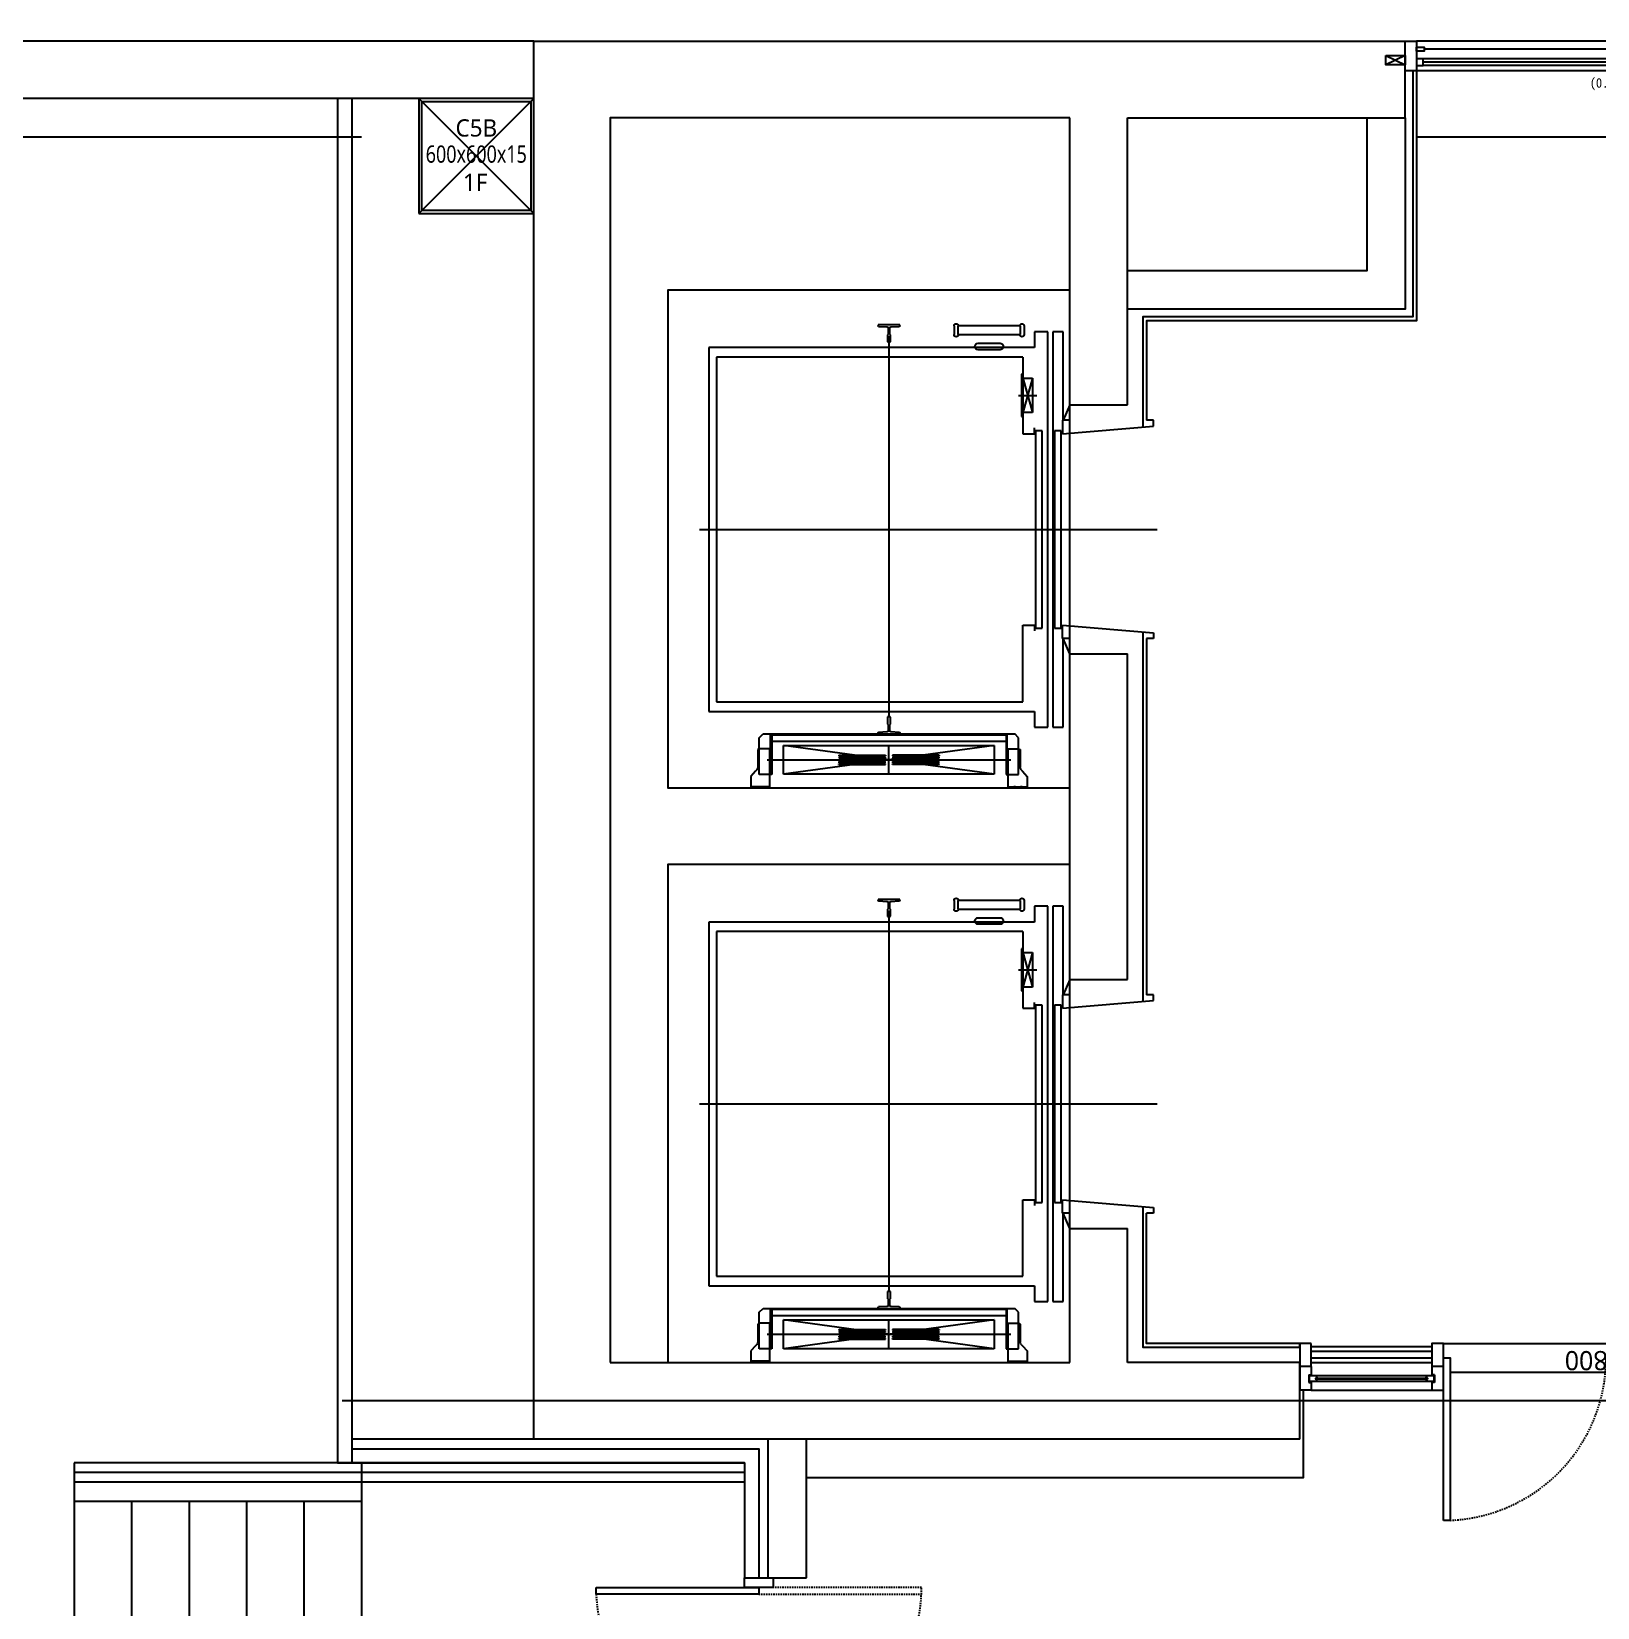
# Model space of a CAD drawing. Header units: millimetres. Extents: x -27104 to 125781, y -3376 to 46996.
# Drawn here: x 59895.8 to 60055.8, y 18901.5 to 19062.5 of the extents above; entities that cross this region are included whole.
import ezdxf
from ezdxf.enums import TextEntityAlignment as Align

# ---------------------------------------------------------------- set-up
doc = ezdxf.new("R2010")
doc.units = ezdxf.units.MM
doc.header["$LTSCALE"] = 100
doc.header["$MEASUREMENT"] = 0
doc.header["$PDSIZE"] = -10
doc.linetypes.add('-HID', pattern=[2.5, 1.5, -1])
doc.linetypes.add('HID', pattern=[2.5, 1.5, -1])
doc.layers.get('0').update_dxf_attribs({"linetype": 'CONTINUOUS'})
doc.layers.get('Defpoints').update_dxf_attribs({"color": 171, "linetype": 'CONTINUOUS'})
for name, color, linetype in [('CON', 2, 'CONTINUOUS'), ('DOOR', 4, 'CONTINUOUS'), ('DOOR ELE', 253, 'CONTINUOUS'), ('DOOR(OPEN ELE)', 5, 'CONTINUOUS'), ('ELE9', 9, 'CONTINUOUS'), ('ELEV', 253, 'CONTINUOUS'), ('STAIR', 4, 'CONTINUOUS'), ('STEEL', 5, 'CONTINUOUS'), ('WIN', 4, 'CONTINUOUS'), ('WIN-ETC', 1, 'CONTINUOUS'), ('WIN-G', 252, 'CONTINUOUS'), ('WIN2', 5, 'CONTINUOUS'), ('난간', 5, 'CONTINUOUS')]:
    doc.layers.add(name, color=color, linetype=linetype)
doc.styles.add('CGS', font='cgse', dxfattribs={"bigfont": 'cgs'})
doc.styles.add('TE', font='malgun_0.ttf')
doc.styles.add('나눔바른고딕', font='NanumBarunGothic.ttf')
doc.styles.add('돋움체', font='')
doc.styles.get('돋움체').set_extended_font_data('DotumChe')
doc.dimstyles.new('NDIM 1200', dxfattribs={"dimscale": 75, "dimtxt": 3, "dimasz": 1, "dimexe": 2, "dimexo": 2, "dimgap": 1, "dimtad": 1, "dimdec": 0, "dimdsep": 46, "dimtxsty": 'CGS', "dimblk": 'DOT0', "dimcen": 1, "dimdle": 8, "dimclrd": 256, "dimclre": 256, "dimclrt": 256, "dimadec": 0, "dimazin": 0, "dimtfac": 1, "dimtdec": 0, "dimtix": 1, "dimtmove": 2, "dimatfit": 3, "dimldrblk": 'DOT0', "dimfxl": 1, "dimtolj": 1, "dimtzin": 0, "dimlwd": -1, "dimlwe": -1, "dimarcsym": 0})

# ---------------------------------------------------------------- blocks, each defined once
blk = doc.blocks.new('A$C3a777027')
at = {"layer": 'WIN', "color": 8}
for p, q in [((100, 125), (0, 175)), ((0, 125), (100, 175)), ((2700, 125), (2600, 175)), ((2600, 125), (2700, 175))]:
    blk.add_line(p, q, dxfattribs=at)
for points in [[(0, 125), (100, 125), (100, 175), (0, 175)], [(2600, 125), (2700, 125), (2700, 175), (2600, 175)]]:
    blk.add_lwpolyline(points, close=True, dxfattribs=at)
at = {"layer": 'WIN', "ltscale": 0.1}
for points in [[(100, 50), (160, 50), (160, 205), (100, 205)], [(160, 142.5), (160, 177.5), (195, 177.5), (195, 142.5)], [(1332.5, 142.5), (1332.5, 177.5), (1367.5, 177.5), (1367.5, 142.5)], [(2540, 50), (2600, 50), (2600, 205), (2540, 205)], [(160, 82.5), (200, 82.5), (200, 102.5), (160, 102.5)], [(1330, 82.5), (1370, 82.5), (1370, 102.5), (1330, 102.5)], [(1332.5, 102.5), (1332.5, 137.5), (1367.5, 137.5), (1367.5, 102.5)], [(2505, 102.5), (2505, 137.5), (2540, 137.5), (2540, 102.5)]]:
    blk.add_lwpolyline(points, close=True, dxfattribs=at)
at = {"layer": 'WIN-ETC', "ltscale": 0.1}
blk.add_lwpolyline([(1350, 0), (1350, 255)], dxfattribs=at)
at = {"layer": 'WIN-G', "ltscale": 0.1}
for points in [[(1332.5, 177.5), (195, 177.5)], [(1332.5, 160), (195, 160)], [(1332.5, 142.5), (195, 142.5)], [(1330, 92.5), (200, 92.5)], [(2505, 137.5), (1367.5, 137.5)], [(2505, 120), (1367.5, 120)], [(2505, 102.5), (1367.5, 102.5)]]:
    blk.add_lwpolyline(points, dxfattribs=at)
at = {"layer": 'WIN2', "ltscale": 0.1}
for points in [[(2540, 205), (160, 205)], [(2540, 50), (160, 50)]]:
    blk.add_lwpolyline(points, dxfattribs=at)
at = {"layer": 'Defpoints', "style": '돋움체'}
blk.add_text('상온용PW(2.5.X2.0)', height=50, rotation=180, dxfattribs=at).set_placement((1352.3, 308.5), align=Align.BOTTOM_CENTER)
blk = doc.blocks.new('A$C393a7e1d')
at = {"layer": 'STAIR', "ltscale": 5}
for p, q in [((1500, 3000), (1500, 0)), ((0, 2800), (1500, 2800)), ((300, 2800), (300, 200)), ((600, 2800), (600, 200)), ((900, 2800), (900, 200)), ((1200, 2800), (1200, 200))]:
    blk.add_line(p, q, dxfattribs=at)
for points in [[(3500, 3000), (0, 3000)], [(0, 3000), (0, 0), (3500, 0)], [(1500, 200), (0, 200)]]:
    blk.add_lwpolyline(points, dxfattribs=at)
at = {"layer": '난간'}
for points in [[(3500, 2950), (0, 2950)], [(3500, 2900), (0, 2900)], [(0, 100), (3500, 100)], [(0, 50), (3500, 50)]]:
    blk.add_lwpolyline(points, dxfattribs=at)
blk = doc.blocks.new('*U430')
at = {"color": 0, "linetype": 'ByBlock'}
for p, q in [((300, 300), (-300, 300)), ((-300, 300), (-300, -300)), ((-285, 285), (285, 285)), ((-285, -285), (-285, 285)), ((285, 285), (285, -285)), ((300, -300), (300, 300)), ((-300, -300), (300, -300)), ((285, -285), (-285, -285))]:
    blk.add_line(p, q, dxfattribs=at)
at = {"layer": 'Defpoints'}
blk.add_point((0, 0), dxfattribs=at)
blk = doc.blocks.new('C5B-1F')
at = {"layer": 'Defpoints', "ltscale": 10000}
for p, q in [((-300, -300), (300, 300)), ((300, -300), (-300, 300))]:
    blk.add_line(p, q, dxfattribs=at)
at = {"ltscale": 0.1}
blk.add_blockref('*U430', (0, 0), dxfattribs=at)
at = {"layer": 'Defpoints', "style": 'TE'}
for s, p in [('C5B', (0.1, 101.5)), ('1F', (-6, -182.3))]:
    blk.add_text(s, height=90, dxfattribs=at).set_placement(p, align=Align.CENTER)
at = {"layer": 'Defpoints', "style": 'TE', "width": 0.8}
blk.add_text('600x600x15', height=90, dxfattribs=at).set_placement((-0.1, -35.1), align=Align.CENTER)
blk = doc.blocks.new('A$C113b3fc0')
at = {"layer": 'DOOR'}
for points in [[(750, 0), (750, 849.3), (785, 849.3), (785, 0)], [(2450, 0), (2450, 849.3), (2415, 849.3), (2415, 0)], [(785, 0), (750, 0)], [(2415, 0), (2450, 0)]]:
    blk.add_lwpolyline(points, dxfattribs=at)
at = {"layer": 'DOOR ELE', "ltscale": 0.05}
for points in [[(750, 924.3), (2450, 924.3)], [(785, 774.3), (2415, 774.3)]]:
    blk.add_lwpolyline(points, dxfattribs=at)
at = {"layer": 'DOOR(OPEN ELE)', "linetype": 'HID', "ltscale": 0.05}
for centre, start, end in [((750, 849.3), 272.35991, 0), ((2450, 849.3), 180, 267.64009)]:
    blk.add_arc(centre, 850, start, end, dxfattribs=at)
at = {"layer": 'Defpoints', "style": '나눔바른고딕'}
blk.add_text('FSD-1800', height=100, rotation=180, dxfattribs=at).set_placement((1958.3, 884))
at = {"color": 8}
for points in [[(0, 804.3), (0, 679.3), (750, 679.3), (750, 804.3)], [(3200, 804.3), (3200, 679.3), (2450, 679.3), (2450, 804.3)]]:
    blk.add_wipeout(points, dxfattribs=at).dxf.layer = 'WIN'
at = {"layer": 'WIN'}
for p, q in [((0, 804.3), (0, 679.3)), ((47, 760.3), (47, 720.3)), ((47, 760.3), (60, 760.3)), ((88, 755.3), (50, 755.3)), ((50, 755.3), (50, 725.3)), ((60, 804.3), (60, 760.3)), ((662, 755.3), (88, 755.3)), ((700, 755.3), (662, 755.3)), ((690, 804.3), (690, 760.3)), ((703, 760.3), (690, 760.3)), ((700, 755.3), (700, 725.3)), ((703, 760.3), (703, 720.3)), ((750, 679.3), (750, 804.3)), ((2450, 679.3), (2450, 804.3)), ((2497, 760.3), (2497, 720.3)), ((2497, 760.3), (2510, 760.3)), ((2500, 755.3), (2500, 725.3)), ((2500, 755.3), (2538, 755.3)), ((2510, 804.3), (2510, 760.3)), ((2538, 755.3), (3112, 755.3)), ((3112, 755.3), (3150, 755.3)), ((3140, 804.3), (3140, 760.3)), ((3153, 760.3), (3140, 760.3)), ((3150, 755.3), (3150, 725.3)), ((3153, 760.3), (3153, 720.3)), ((3200, 804.3), (3200, 679.3)), ((60, 679.3), (0, 679.3)), ((47, 720.3), (60, 720.3)), ((88, 725.3), (50, 725.3)), ((60, 720.3), (60, 679.3)), ((60, 679.3), (690, 679.3)), ((662, 725.3), (88, 725.3)), ((700, 725.3), (662, 725.3)), ((703, 720.3), (690, 720.3)), ((690, 720.3), (690, 679.3)), ((690, 679.3), (750, 679.3)), ((2510, 679.3), (2450, 679.3)), ((2497, 720.3), (2510, 720.3)), ((2500, 725.3), (2538, 725.3)), ((2510, 720.3), (2510, 679.3)), ((3140, 679.3), (2510, 679.3)), ((2538, 725.3), (3112, 725.3)), ((3112, 725.3), (3150, 725.3)), ((3153, 720.3), (3140, 720.3)), ((3140, 720.3), (3140, 679.3)), ((3140, 679.3), (3200, 679.3))]:
    blk.add_line(p, q, dxfattribs=at)
at = {"layer": 'WIN', "color": 8}
for p, q in [((88, 745.3), (82.5, 743.3)), ((82.5, 743.3), (82.5, 737.3)), ((84.5, 742.3), (84.5, 738.3)), ((84.5, 742.3), (665.5, 742.3)), ((88, 755.3), (88, 745.3)), ((662, 755.3), (662, 745.3)), ((662, 745.3), (667.5, 743.3)), ((665.5, 742.3), (665.5, 738.3)), ((667.5, 743.3), (667.5, 737.3)), ((2538, 745.3), (2532.5, 743.3)), ((2532.5, 743.3), (2532.5, 737.3)), ((3115.5, 742.3), (2534.5, 742.3)), ((2534.5, 742.3), (2534.5, 738.3)), ((2538, 755.3), (2538, 745.3)), ((3112, 755.3), (3112, 745.3)), ((3112, 745.3), (3117.5, 743.3)), ((3115.5, 742.3), (3115.5, 738.3)), ((3117.5, 743.3), (3117.5, 737.3)), ((88, 735.3), (82.5, 737.3)), ((84.5, 738.3), (665.5, 738.3)), ((88, 735.3), (88, 725.3)), ((662, 735.3), (667.5, 737.3)), ((662, 735.3), (662, 725.3)), ((2538, 735.3), (2532.5, 737.3)), ((3115.5, 738.3), (2534.5, 738.3)), ((2538, 735.3), (2538, 725.3)), ((3112, 735.3), (3117.5, 737.3)), ((3112, 735.3), (3112, 725.3))]:
    blk.add_line(p, q, dxfattribs=at)
for centre, start, end in [((88, 740.3), 19.47122, 90), ((662, 740.3), 90, 160.52878), ((2538, 740.3), 19.47122, 90), ((3112, 740.3), 90, 160.52878), ((88, 740.3), 270, 340.52878), ((662, 740.3), 199.47122, 270), ((2538, 740.3), 270, 340.52878), ((3112, 740.3), 199.47122, 270)]:
    blk.add_arc(centre, 6, start, end, dxfattribs=at)
at = {"ltscale": 0.1}
for points in [[(0, 804.3), (750, 804.3), (750, 924.3), (0, 924.3)], [(3200, 804.3), (2450, 804.3), (2450, 924.3), (3200, 924.3)]]:
    blk.add_wipeout(points, dxfattribs=at).dxf.layer = 'WIN-G'
at = {"layer": 'WIN', "ltscale": 0.1}
for points in [[(60, 924.3), (0, 924.3), (0, 804.3), (60, 804.3)], [(750, 924.3), (690, 924.3), (690, 804.3), (750, 804.3)], [(2450, 924.3), (2510, 924.3), (2510, 804.3), (2450, 804.3)], [(3140, 924.3), (3200, 924.3), (3200, 804.3), (3140, 804.3)]]:
    blk.add_lwpolyline(points, close=True, dxfattribs=at)
at = {"layer": 'WIN-G'}
for p, q in [((690, 906.3), (60, 906.3)), ((2510, 906.3), (3140, 906.3)), ((690, 882.3), (60, 882.3)), ((690, 846.3), (60, 846.3)), ((2510, 882.3), (3140, 882.3)), ((2510, 846.3), (3140, 846.3)), ((690, 822.3), (60, 822.3)), ((2510, 822.3), (3140, 822.3))]:
    blk.add_line(p, q, dxfattribs=at)
blk = doc.blocks.new('DOT0')
blk.add_line((-3, 0), (3, 0))
at = {"color": 6}
blk.add_circle((0, 0), 0.75, dxfattribs=at)
blk = doc.blocks.new('*D359')
at = {"layer": 'Defpoints', "ltscale": 0.4, "transparency": 16777216}
for p, q in [((150, 1516), (150, 1058.8)), ((2750, 1516), (2750, 1058.8)), ((200, 1158.8), (2700, 1158.8))]:
    blk.add_line(p, q, dxfattribs=at)
at = {"layer": 'Defpoints', "color": 0, "ltscale": 0.4, "transparency": 16777216}
for p in [(150, 1616), (2750, 1616), (2750, 1158.8)]:
    blk.add_point(p, dxfattribs=at)
at = {"layer": 'Defpoints', "ltscale": 0.4, "transparency": 16777216, "xscale": 50, "yscale": 50, "zscale": 50, "rotation": 180}
blk.add_blockref('DOT0', (150, 1158.8), dxfattribs=at)
at = {"layer": 'Defpoints', "ltscale": 0.4, "transparency": 16777216, "xscale": 50, "yscale": 50, "zscale": 50}
blk.add_blockref('DOT0', (2750, 1158.8), dxfattribs=at)
at = {"layer": 'Defpoints', "ltscale": 0.4, "transparency": 16777216, "insert": (1450, 1283.8), "char_height": 150, "attachment_point": 5, "style": 'CGS'}
blk.add_mtext('\\A1;2600', dxfattribs=at)
blk = doc.blocks.new('*D360')
at = {"layer": 'Defpoints', "ltscale": 0.4, "transparency": 16777216}
for p, q in [((1430.7, 2535.4), (2080.7, 2535.4)), ((1980.7, 485.4), (1980.7, 2485.4)), ((1430.7, 435.4), (2080.7, 435.4))]:
    blk.add_line(p, q, dxfattribs=at)
at = {"layer": 'Defpoints', "color": 0, "ltscale": 0.4, "transparency": 16777216}
for p in [(1330.7, 2535.4), (1980.7, 2535.4), (1330.7, 435.4)]:
    blk.add_point(p, dxfattribs=at)
at = {"layer": 'Defpoints', "ltscale": 0.4, "transparency": 16777216, "xscale": 50, "yscale": 50, "zscale": 50}
for p, rotation in [((1980.7, 2535.4), 90), ((1980.7, 435.4), 270)]:
    blk.add_blockref('DOT0', p, dxfattribs=dict(at, rotation=rotation))
at = {"layer": 'Defpoints', "ltscale": 0.4, "transparency": 16777216, "insert": (1855.7, 1485.4), "char_height": 150, "attachment_point": 5, "rotation": 90, "style": 'CGS'}
blk.add_mtext('\\A1;2100', dxfattribs=at)
blk = doc.blocks.new('A$C03A90DB8')
at = {"layer": 'DOOR'}
for points in [[(0, 924.3), (50, 924.3), (50, 774.3), (0, 774.3)], [(1800, 924.3), (1750, 924.3), (1750, 774.3), (1800, 774.3)]]:
    blk.add_lwpolyline(points, close=True, dxfattribs=at)
for points in [[(50, 0), (50, 849.3), (85, 849.3), (85, 0)], [(1750, 0), (1750, 849.3), (1715, 849.3), (1715, 0)], [(85, 0), (50, 0)], [(1715, 0), (1750, 0)]]:
    blk.add_lwpolyline(points, dxfattribs=at)
at = {"layer": 'DOOR(OPEN ELE)', "linetype": 'HID', "ltscale": 0.05}
for points in [[(50, 1698.6), (50, 849.3), (85, 849.3), (85, 1698.6)], [(85, 1698.6), (50, 1698.6)], [(1750, 1698.6), (1750, 849.3), (1715, 849.3), (1715, 1698.6)], [(1715, 1698.6), (1750, 1698.6)]]:
    blk.add_lwpolyline(points, dxfattribs=at)
for centre, start, end in [((50, 849.3), 0, 87.64009), ((1750, 849.3), 92.35991, 180), ((50, 849.3), 272.35991, 0), ((1750, 849.3), 180, 267.64009)]:
    blk.add_arc(centre, 850, start, end, dxfattribs=at)
at = {"layer": 'Defpoints', "style": '나눔바른고딕'}
blk.add_text('SSD-1800', height=100, dxfattribs=at).set_placement((586.5, 818.8))
blk = doc.blocks.new('A$C5d30824a')
at = {"layer": 'CON', "ltscale": 0.1}
for p, q in [((750, 435.4), (750, 135.4)), ((2050, 435.4), (2050, 135.4))]:
    blk.add_line(p, q, dxfattribs=at)
at = {"layer": 'Defpoints', "ltscale": 0.1}
blk.add_lwpolyline([(2750, 435.4), (150, 435.4), (150, 2535.4), (2750, 2535.4)], close=True, dxfattribs=at)
at = {"layer": 'ELEV'}
for p, q in [((450, 620.4), (450, 2320.4)), ((450, 2320.4), (2350, 2320.4)), ((1400, 2370.4), (1400, -20)), ((2350, 2320.4), (2350, 620.4)), ((500, 680.4), (500, 2280.4)), ((500, 2280.4), (2300, 2280.4)), ((2300, 2280.4), (2300, 680.4)), ((2488, 2057.4), (2468, 2037.4)), ((2679, 2057.4), (2488, 2057.4)), ((2545, 2057.4), (2550, 2065.4)), ((2545, 2057.4), (2545, 2057.4)), ((2545, 2002.4), (2545, 2057.4)), ((2550, 2065.4), (2642.2, 2065.4)), ((2655.7, 2070.7), (2663, 2077.4)), ((2663, 2077.4), (2690, 2102.4)), ((2679, 1992.4), (2679, 2057.4)), ((2690, 2102.4), (2750, 2102.4)), ((2755, 2072.4), (2739, 2072.4)), ((2744, 2002.4), (2744, 2102.4)), ((2750, 2102.4), (2750, 2002.4)), ((2468, 2037.4), (2468, 723.4)), ((2679, 1998.4), (2468, 1998.4)), ((2468, 1992.4), (2679, 1992.4)), ((2474, 768.4), (2474, 1992.4)), ((2505, 1992.4), (2505, 768.4)), ((2675.4, 2002.4), (2545, 2002.4)), ((2603, 2016.4), (2603, 744.4)), ((2750, 2002.4), (2675.4, 2002.4)), ((2755, 2037.4), (2739, 2037.4)), ((2678, 830.4), (2528, 1930.4)), ((2678, 1930.4), (2528, 1930.4)), ((2528, 1930.4), (2528, 830.4)), ((2528, 830.4), (2678, 1930.4)), ((2678, 830.4), (2678, 1930.4)), ((2578, 1642.9), (2578, 1397.9)), ((2578, 1642.9), (2581.5, 1642.9)), ((2578, 1642.9), (2581.5, 1642.9)), ((2578, 1642.9), (2581.5, 1642.9)), ((2578, 1642.9), (2581.5, 1642.9)), ((2581.5, 1642.9), (2581.5, 1397.9)), ((2581.5, 1642.9), (2582, 1639.9)), ((2581.5, 1642.9), (2582, 1639.9)), ((2588, 1640.4), (2591, 1640.4)), ((2588, 1640.4), (2591, 1640.4)), ((2588, 1640.4), (2588, 1400.4)), ((2588, 1640.4), (2594, 1640.4)), ((2588, 1640.4), (2594, 1640.4)), ((2594, 1640.4), (2594, 1400.4)), ((2600, 1640.4), (2600, 1400.4)), ((2606, 1640.4), (2600, 1640.4)), ((2606, 1640.4), (2600, 1640.4)), ((2606, 1640.4), (2603, 1640.4)), ((2606, 1640.4), (2603, 1640.4)), ((2606, 1640.4), (2606, 1400.4)), ((2618, 1640.4), (2612, 1640.4)), ((2612, 1640.4), (2612, 1400.4)), ((2612, 1640.4), (2612, 1400.4)), ((2618, 1640.4), (2615, 1640.4)), ((2618, 1640.4), (2618, 1400.4)), ((2624.5, 1642.9), (2624, 1639.9)), ((2624.5, 1642.9), (2624, 1639.9)), ((2628, 1642.9), (2624.5, 1642.9)), ((2628, 1642.9), (2624.5, 1642.9)), ((2624.5, 1642.9), (2624.5, 1397.9)), ((2628, 1642.9), (2624.5, 1642.9)), ((2628, 1642.9), (2624.5, 1642.9)), ((2628, 1642.9), (2628, 1397.9)), ((332, 1323.4), (332, 1437.4)), ((332, 1437.4), (337.2, 1437.4)), ((340.2, 1434.6), (342.7, 1389.9)), ((2457.3, 1389.9), (2459.8, 1434.6)), ((2462.8, 1437.4), (2468, 1437.4)), ((2468, 1437.4), (2468, 1323.4)), ((2581.5, 1397.9), (2582, 1401)), ((2588, 1400.4), (2594, 1400.4)), ((2588, 1400.4), (2594, 1400.4)), ((2606, 1400.4), (2600, 1400.4)), ((2618, 1400.4), (2612, 1400.4)), ((2624.5, 1397.9), (2624, 1401)), ((337.2, 1323.4), (332, 1323.4)), ((342.7, 1371), (340.2, 1326.3)), ((347.7, 1385.2), (379.8, 1385.2)), ((379.8, 1375.7), (347.7, 1375.7)), ((383, 1388.4), (383, 1388.4)), ((383, 1388.4), (420, 1388.4)), ((420, 1372.4), (383, 1372.4)), ((383, 1372.4), (383, 1372.4)), ((390.9, 1380.4), (2379.7, 1380.4)), ((420, 1388.4), (421, 1387.4)), ((421, 1373.4), (420, 1372.4)), ((421, 1387.4), (421, 1373.4)), ((2379, 1387.4), (2380, 1388.4)), ((2379, 1373.4), (2379, 1387.4)), ((2380, 1372.4), (2379, 1373.4)), ((2380, 1388.4), (2417, 1388.4)), ((2417, 1372.4), (2380, 1372.4)), ((2417, 1388.4), (2417, 1388.4)), ((2417, 1372.4), (2417, 1372.4)), ((2420.3, 1385.2), (2452.3, 1385.2)), ((2452.3, 1375.7), (2420.3, 1375.7)), ((2459.8, 1326.3), (2457.3, 1371)), ((2468, 1323.4), (2462.8, 1323.4)), ((2678.3, 1380.4), (2527.7, 1380.4)), ((2578, 1397.9), (2581.5, 1397.9)), ((2578, 1397.9), (2581.5, 1397.9)), ((2578, 1117.3), (2578, 1362.3)), ((2578, 1362.3), (2581.5, 1362.3)), ((2578, 1362.3), (2581.5, 1362.3)), ((2581.5, 1117.3), (2581.5, 1362.3)), ((2581.5, 1362.3), (2582, 1359.2)), ((2588, 1359.8), (2594, 1359.8)), ((2588, 1359.8), (2594, 1359.8)), ((2588, 1119.8), (2588, 1359.8)), ((2594, 1119.8), (2594, 1359.8)), ((2600, 1119.8), (2600, 1359.8)), ((2606, 1359.8), (2600, 1359.8)), ((2606, 1119.8), (2606, 1359.8)), ((2618, 1359.8), (2612, 1359.8)), ((2612, 1119.8), (2612, 1359.8)), ((2612, 1119.8), (2612, 1359.8)), ((2618, 1119.8), (2618, 1359.8)), ((2624.5, 1362.3), (2624, 1359.2)), ((2628, 1397.9), (2624.5, 1397.9)), ((2628, 1397.9), (2624.5, 1397.9)), ((2624.5, 1117.3), (2624.5, 1362.3)), ((2628, 1362.3), (2624.5, 1362.3)), ((2628, 1362.3), (2624.5, 1362.3)), ((2628, 1117.3), (2628, 1362.3)), ((2578, 1117.3), (2581.5, 1117.3)), ((2578, 1117.3), (2581.5, 1117.3)), ((2578, 1117.3), (2581.5, 1117.3)), ((2578, 1117.3), (2581.5, 1117.3)), ((2581.5, 1117.3), (2582, 1120.3)), ((2581.5, 1117.3), (2582, 1120.3)), ((2588, 1119.8), (2591, 1119.8)), ((2588, 1119.8), (2591, 1119.8)), ((2588, 1119.8), (2594, 1119.8)), ((2588, 1119.8), (2594, 1119.8)), ((2606, 1119.8), (2600, 1119.8)), ((2606, 1119.8), (2600, 1119.8)), ((2606, 1119.8), (2603, 1119.8)), ((2606, 1119.8), (2603, 1119.8)), ((2618, 1119.8), (2612, 1119.8)), ((2618, 1119.8), (2615, 1119.8)), ((2624.5, 1117.3), (2624, 1120.3)), ((2624.5, 1117.3), (2624, 1120.3)), ((2628, 1117.3), (2624.5, 1117.3)), ((2628, 1117.3), (2624.5, 1117.3)), ((2628, 1117.3), (2624.5, 1117.3)), ((2628, 1117.3), (2624.5, 1117.3)), ((337.5, 1040.6), (382.5, 1040.6)), ((337.5, 694.9), (337.5, 1019.9)), ((337.5, 1019.9), (382.5, 1019.9)), ((337.5, 1019.9), (337.5, 1017.9)), ((382.5, 1019.9), (382.5, 694.9)), ((382.5, 1019.9), (382.5, 1017.9)), ((382.5, 1019.9), (382.5, 1017.9)), ((427.5, 914.6), (427.5, 800.3)), ((461.8, 800.3), (461.8, 914.6)), ((2528, 830.4), (2678, 830.4)), ((2468, 768.4), (2679, 768.4)), ((2679, 762.4), (2468, 762.4)), ((2675.4, 758.4), (2545, 758.4)), ((2545, 758.4), (2545, 703.4)), ((2750, 758.4), (2675.4, 758.4)), ((2679, 768.4), (2679, 703.4)), ((2744, 758.4), (2744, 658.4)), ((2750, 658.4), (2750, 758.4)), ((337.5, 694.9), (337.5, 696.9)), ((337.5, 694.9), (382.5, 694.9)), ((337.5, 674.2), (382.5, 674.2)), ((382.5, 694.9), (382.5, 696.9)), ((382.5, 694.9), (382.5, 696.9)), ((500, 680.4), (900, 680.4)), ((590, 687.6), (810, 687.6)), ((590, 680.4), (590, 687.6)), ((810, 680.4), (590, 680.4)), ((610, 630.4), (790, 680.4)), ((610, 680.4), (790, 630.4)), ((790, 680.4), (610, 680.4)), ((610, 680.4), (610, 630.4)), ((700, 703.6), (700, 607.3)), ((790, 630.4), (790, 680.4)), ((810, 687.6), (810, 680.4)), ((900, 680.4), (900, 620.4)), ((2300, 680.4), (1900, 680.4)), ((1900, 680.4), (1900, 620.4)), ((2488, 703.4), (2468, 723.4)), ((2679, 703.4), (2488, 703.4)), ((2545, 703.4), (2545, 703.4)), ((2545, 703.4), (2550, 695.4)), ((2550, 695.4), (2642.2, 695.4)), ((2655.7, 690.1), (2663, 683.4)), ((2663, 683.4), (2690, 658.4)), ((2690, 658.4), (2750, 658.4)), ((2755, 723.4), (2739, 723.4)), ((2755, 688.4), (2739, 688.4)), ((368, 550.4), (368, 620.4)), ((368, 620.4), (450, 620.4)), ((610, 630.4), (790, 630.4)), ((900, 620.4), (870, 620.4)), ((885, 615.4), (1915, 615.4)), ((885, 580.4), (885, 615.4)), ((1915, 580.4), (885, 580.4)), ((1900, 620.4), (1930, 620.4)), ((1915, 615.4), (1915, 580.4)), ((2350, 620.4), (2432, 620.4)), ((2432, 620.4), (2432, 550.4)), ((2432, 550.4), (368, 550.4)), ((368, 470.4), (368, 525.4)), ((368, 525.4), (2432, 525.4)), ((885, 515.4), (1915, 515.4)), ((885, 480.4), (885, 515.4)), ((1915, 515.4), (1915, 480.4)), ((2432, 525.4), (2432, 470.4)), ((830, 470.4), (368, 470.4)), ((750, 435.4), (830, 470.4)), ((1915, 480.4), (885, 480.4)), ((2432, 470.4), (1970, 470.4)), ((2050, 435.4), (1970, 470.4))]:
    blk.add_line(p, q, dxfattribs=at)
for centre, radius, start, end in [((2642.2, 2085.4), 20, 270, 312.76883), ((2585, 1640.4), 3, 190.23668, 0), ((2585, 1640.4), 3, 190.23668, 0), ((2597, 1640.4), 3, 180, 0), ((2597, 1640.4), 3, 180, 0), ((2609, 1640.4), 3, 180, 0), ((2609, 1640.4), 3, 180, 0), ((2621, 1640.4), 3, 180, 349.76332), ((2621, 1640.4), 3, 180, 349.76332), ((337.2, 1434.4), 3, 3.2861, 90), ((2462.8, 1434.4), 3, 90, 176.7139), ((2585, 1400.4), 3, 0, 169.76332), ((2597, 1400.4), 3, 0, 180), ((2609, 1400.4), 3, 0, 180), ((2621, 1400.4), 3, 10.23668, 180), ((337.2, 1326.4), 3, 270, 356.7139), ((347.7, 1390.2), 5, 183.2861, 270), ((347.7, 1370.7), 5, 90, 176.7139), ((379.8, 1388.4), 3.25, 270, 0), ((379.8, 1372.4), 3.25, 0, 90), ((2420.3, 1388.4), 3.25, 180, 270), ((2420.3, 1372.4), 3.25, 90, 180), ((2452.3, 1390.2), 5, 270, 356.7139), ((2452.3, 1370.7), 5, 3.2861, 90), ((2462.8, 1326.4), 3, 183.2861, 270), ((2585, 1359.8), 3, 190.23668, 0), ((2597, 1359.8), 3, 180, 0), ((2609, 1359.8), 3, 180, 0), ((2621, 1359.8), 3, 180, 349.76332), ((2585, 1119.8), 3, 0, 169.76332), ((2585, 1119.8), 3, 0, 169.76332), ((2597, 1119.8), 3, 0, 180), ((2597, 1119.8), 3, 0, 180), ((2609, 1119.8), 3, 0, 180), ((2609, 1119.8), 3, 0, 180), ((2621, 1119.8), 3, 10.23668, 180), ((2621, 1119.8), 3, 10.23668, 180), ((337.5, 1029.3), 11.3, 90, 270), ((382.5, 1029.3), 11.3, 270, 90), ((444.7, 914.6), 17.1, 0, 180), ((444.7, 800.3), 17.1, 180, 0), ((337.5, 685.6), 11.3, 90, 270), ((382.5, 685.6), 11.3, 270, 90), ((2642.2, 675.4), 20, 47.23117, 90)]:
    blk.add_arc(centre, radius, start, end, dxfattribs=at)
at = {"layer": 'STEEL', "ltscale": 5}
for p, q in [((830, 435.4), (830, 474.4)), ((830, 474.4), (900, 474.4)), ((900, 474.4), (860, -1.6)), ((1970, 474.4), (1900, 474.4)), ((1900, 474.4), (1940, -1.6)), ((1970, 435.4), (1970, 474.4)), ((830, -1.6), (830, 35.4)), ((1970, -1.6), (1970, 35.4)), ((860, -1.6), (830, -1.6)), ((1940, -1.6), (1970, -1.6))]:
    blk.add_line(p, q, dxfattribs=at)
at = {"layer": 'Defpoints', "ltscale": 0.4}
dim = blk.add_linear_dim(base=(1980.7, 2535.4), p1=(1330.7, 435.4), p2=(1330.7, 2535.4), angle=90, dimstyle='NDIM 1200', override={"dimscale": 50, "dimclrd": 256, "dimclre": 256, "dimclrt": 256}, dxfattribs=at)
dim.commit()
dim.dimension.update_dxf_attribs({"geometry": '*D360', "text_midpoint": (1855.7, 1485.4)})
dim = blk.add_linear_dim(base=(2750, 1158.8), p1=(150, 1616), p2=(2750, 1616), dimstyle='NDIM 1200', override={"dimscale": 50, "dimclrd": 256, "dimclre": 256, "dimclrt": 256}, dxfattribs=at)
dim.commit()
dim.dimension.update_dxf_attribs({"geometry": '*D359', "text_midpoint": (1450, 1283.8)})
blk = doc.blocks.new('ggtyu')
at = {"layer": 'ELE9', "color": 253, "ltscale": 0.1}
for p, q in [((59846.7, 19217.54), (59846.7, 19225.37)), ((59737.63, 19219.5), (59737.63, 19080.11)), ((59739.1, 19219.5), (59739.1, 19080.11)), ((59818.33, 19188.2), (59818.33, 19217.54)), ((59818.33, 19217.54), (59846.7, 19217.54)), ((59812.46, 19090.38), (59812.46, 19104.07)), ((59818.33, 19090.38), (59818.33, 19104.07)), ((59765.51, 19090.38), (59812.46, 19090.38))]:
    blk.add_line(p, q, dxfattribs=at)
for points in [[(59757.69, 19225.37), (59330.22, 19225.37)], [(59761.6, 19225.37), (59846.7, 19225.37)], [(59847.48, 19222.34), (59847.48, 19197.2), (59819.9, 19197.2), (59819.9, 19185.95)], [(59847.88, 19222.34), (59847.88, 19196.8), (59820.29, 19196.8), (59820.29, 19186.63)], [(59757.69, 19219.5), (59330.22, 19219.5)], [(59739.1, 19219.5), (59737.63, 19219.5)], [(59812.46, 19217.54), (59765.51, 19217.54), (59765.51, 19090.38)], [(59812.46, 19188.2), (59812.46, 19217.54)], [(59846.7, 19217.54), (59846.7, 19197.98), (59818.33, 19197.98)], [(59842.79, 19217.54), (59842.79, 19201.89), (59818.33, 19201.89)], [(59334.13, 19215.59), (59523.41, 19215.59), (59523.41, 19198.96), (59547.86, 19198.96), (59547.86, 19215.59), (59740.08, 19215.59)], [(59847.88, 19215.59), (59894.44, 19215.59)], [(59757.69, 19082.55), (59757.69, 19197.98)], [(59819.9, 19165.01), (59819.9, 19127.26)], [(59820.29, 19164.33), (59820.29, 19127.94)], [(59812.46, 19129.5), (59812.46, 19162.76)], [(59818.33, 19129.5), (59818.33, 19162.76)], [(59757.69, 19086.46), (59739.1, 19086.46)], [(59757.69, 19082.55), (59739.1, 19082.55)], [(59739.1, 19081.57), (59780.67, 19081.57), (59780.67, 19068.37)], [(59781.65, 19068.37), (59781.65, 19082.55)], [(59785.56, 19068.37), (59785.56, 19082.55)], [(59737.63, 19080.11), (59779.21, 19080.11), (59779.21, 19068.37)], [(59779.21, 19068.37), (59780.67, 19068.37)], [(59781.65, 19068.37), (59785.56, 19068.37)]]:
    blk.add_lwpolyline(points, dxfattribs=at)
at = {"layer": 'ELE9', "color": 253, "linetype": '-HID', "ltscale": 0.2}
blk.add_lwpolyline([(59757.69, 19197.98), (59757.69, 19225.37), (59846.7, 19225.37)], dxfattribs=at)
at = {"layer": 'ELE9', "color": 253}
blk.add_lwpolyline([(59757.69, 19197.98), (59757.69, 19225.37), (59761.6, 19225.37)], dxfattribs=at)
at = {"layer": 'ELE9', "color": 253, "ltscale": 0.1, "yscale": 0.01956378461538462, "zscale": 0.01956378461538462}
for name, p, xscale, rotation in [('A$C3a777027', (59844.75, 19226.35), -0.01956378461538462, 180), ('A$C5d30824a', (59820.98, 19202.87), -0.01956378461538462, 90), ('A$C5d30824a', (59820.98, 19144.18), -0.01956378461538462, 90), ('A$C03A90DB8', (59764.06, 19068.37), 0.01956378461538462, 270)]:
    blk.add_blockref(name, p, dxfattribs=dict(at, xscale=xscale, rotation=rotation))
at = {"layer": 'ELE9', "color": 253, "ltscale": 0.1, "xscale": 0.01956378461538462, "yscale": 0.01956378461538462, "zscale": 0.01956378461538462}
for name, p in [('C5B-1F', (59751.82, 19213.63)), ('A$C113b3fc0', (59835.94, 19074.25)), ('A$C393a7e1d', (59710.73, 19021.42))]:
    blk.add_blockref(name, p, dxfattribs=at)
at = {"layer": 'ELE9', "color": 253, "ltscale": 0.1}
for p, q in [((59835.94, 19090.38), (59818.33, 19090.38)), ((59996.36, 19086.46), (59738.12, 19086.46)), ((59835.94, 19082.55), (59757.69, 19082.55))]:
    blk.add_line(p, q, dxfattribs=at)
for points in [[(59819.9, 19106.32), (59819.9, 19091.94), (59835.94, 19091.94), (59835.94, 19092.33), (59820.29, 19092.33), (59820.29, 19105.64)], [(59835.94, 19082.55), (59835.94, 19090.38)], [(59785.56, 19078.64), (59836.33, 19078.64), (59836.33, 19087.54)]]:
    blk.add_lwpolyline(points, dxfattribs=at)

msp = doc.modelspace()

# ---------------------------------------------------------------- block references
msp.add_blockref('ggtyu', (189.46, -163.8))

doc.saveas('drawing.dxf')
